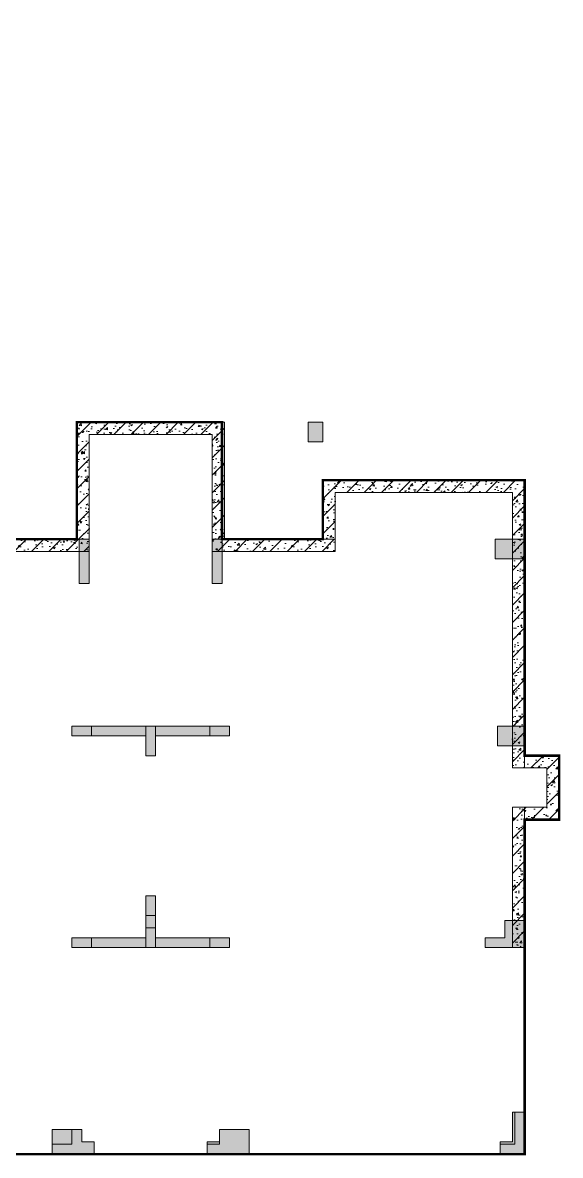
# Model space of a CAD drawing. Extents: x -264757 to 1033689, y 4049843 to 4347093.
# Drawn here: x 12947 to 23873, y 4211283 to 4234309 of the extents above; entities that cross this region are included whole.
import ezdxf

# ---------------------------------------------------------------- set-up
doc = ezdxf.new("R2010")
doc.units = 0
doc.header["$LTSCALE"] = 1000
doc.header["$MEASUREMENT"] = 0
doc.linetypes.add('DASH', pattern=[0.35, 0.25, -0.1])
doc.layers.add('无关图层', color=8, linetype='Continuous', lineweight=0)
doc.layers.add('车位归属楼栋范围线', color=7, linetype='Continuous', true_color=0x19e6c7)
pattern_1 = [(50, (-22052.73, 4211308.02), (358.63, -31.376), [37.5, -412.5]), (355, (-22052.73, 4211308.02), (-69.3757, 376.096), [30, -330]), (100.4514, (-22022.84, 4211305.4), (289.2547, 344.7198), [31.87, -350.571]), (46.1842, (-22052.73, 4211408), (533.6205, -82.7595), [56.25, -618.75]), (96.6356, (-22008.26, 4211401.1), (467.3314, 487.059), [47.805, -525.8565]), (351.1842, (-22052.7, 4211408), (467.331, 487.059), [45, -495]), (21, (-22002.73, 4211383.02), (298.4535, -201.3094), [37.5, -412.5]), (326, (-22002.73, 4211383.02), (121.6577, 362.575), [30, -330]), (71.4514, (-21977.86, 4211366.25), (420.1113, 161.2652), [31.87, -350.571]), (37.5, (-22052.73, 4211308.02), (6.07993, 166.44693), [0, -326, 0, -335, 0, -331.25]), (7.5, (-22052.73, 4211308.02), (131.5348, 197.20586), [0, -191, 0, -318.5, 0, -126.25]), (327.5, (-22164.23, 4211308.02), (266.9112, -11.27744), [0, -125, 0, -390, 0, -517.5]), (317.5, (-22214.23, 4211308.02), (291.5931, 50.0525), [0, -162.5, 0, -259, 0, -367.5]), (45, (-22052.73, 4211308.02), (-176.7767, 176.7767), [])]

msp = doc.modelspace()

# ---------------------------------------------------------------- hatches: boundary and pattern name
at = {"layer": '无关图层'}
h = msp.add_hatch(dxfattribs=at)
h.set_pattern_fill('ARMORED', color=256, scale=50, style=0)
h.set_pattern_definition([(50, (7947.27, 4211308.02), (358.63, -31.376), [37.5, -412.5]), (355, (7947.27, 4211308.02), (-69.376, 376.096), [30, -330]), (100.4514, (7977.16, 4211305.4), (289.255, 344.72), [31.87, -350.571]), (46.1842, (7947.27, 4211408), (533.62, -82.76), [56.25, -618.75]), (96.6356, (7991.74, 4211401.1), (467.331, 487.059), [47.805, -525.856]), (351.1842, (7947.3, 4211408), (467.331, 487.06), [45, -495]), (21, (7997.27, 4211383.02), (298.4535, -201.3094), [37.5, -412.5]), (326, (7997.27, 4211383.02), (121.658, 362.575), [30, -330]), (71.4514, (8022.14, 4211366.25), (420.111, 161.265), [31.87, -350.571]), (37.5, (7947.27, 4211308.02), (6.0799, 166.4469), [0, -326, 0, -335, 0, -331.25]), (7.5, (7947.27, 4211308.02), (131.5348, 197.2059), [0, -191, 0, -318.5, 0, -126.25]), (327.5, (7835.77, 4211308.02), (266.9112, -11.2774), [0, -125, 0, -390, 0, -517.5]), (317.5, (7785.77, 4211308.02), (291.593, 50.0525), [0, -162.5, 0, -259, 0, -367.5]), (45, (7947.27, 4211308.02), (-176.7767, 176.7767), [])])
h.paths.add_polyline_path([(14047.4, 4223808), (14047.2, 4226188), (17047.4, 4226188), (17047.4, 4223808), (16797.4, 4223808), (16797.2, 4225938), (14297.4, 4225938), (14297.4, 4223808)])
for points in [[(18747.6, 4226188), (19047.6, 4226188), (19047.6, 4225788), (18747.6, 4225788)], [(14097.2, 4223808), (14297.2, 4223808), (14297.2, 4222908), (14097.2, 4222908)], [(16797.4, 4223808), (16997.4, 4223808), (16997.4, 4222908), (16797.4, 4222908)], [(23147.6, 4223408), (22547.6, 4223408), (22547.6, 4223808), (23147.6, 4223808)], [(14347.8, 4219808), (13947.8, 4219808), (13947.8, 4220008), (14347.8, 4220008)], [(14347.8, 4219808), (13947.8, 4219808), (13947.8, 4220008), (14347.8, 4220008)], [(14347.8, 4219808), (13947.8, 4219808), (13947.8, 4220008), (14347.8, 4220008)], [(15447.6, 4219408), (15447.6, 4220008), (15647.6, 4220008), (15647.6, 4219408)], [(16747.8, 4220008), (17147.8, 4220008), (17147.8, 4219808), (16747.8, 4219808)], [(16747.8, 4220008), (17147.8, 4220008), (17147.8, 4219808), (16747.8, 4219808)], [(16747.8, 4220008), (17147.8, 4220008), (17147.8, 4219808), (16747.8, 4219808)], [(22597.4, 4219608), (22597.4, 4220008), (23147.4, 4220008), (23147.4, 4219608), (22897.6, 4219608), (22897.6, 4219608)], [(15447.6, 4216158), (15447.6, 4216558), (15647.6, 4216558), (15647.6, 4216158)], [(22347.6, 4215508), (23147.6, 4215508), (23147.6, 4216058), (22747.6, 4216058), (22747.6, 4215708), (22347.6, 4215708)], [(14347.6, 4215508), (13947.6, 4215508), (13947.6, 4215708), (14347.6, 4215708)], [(15447.6, 4215908), (15647.6, 4215908), (15647.6, 4215508), (15447.6, 4215508)], [(16747.6, 4215708), (17147.6, 4215708), (17147.6, 4215508), (16747.6, 4215508)], [(22647.4, 4211558), (22647.4, 4211308), (23147.4, 4211308), (23147.4, 4212158), (22897.6, 4212158), (22897.6, 4211558)], [(14398, 4211308), (14398, 4211558), (14148, 4211558), (14148, 4211808), (13948, 4211808), (13548, 4211808), (13548, 4211308), (13948, 4211308)], [(16697.6, 4211308), (16697.6, 4211558), (16947.6, 4211558), (16947.6, 4211808), (17147.6, 4211808), (17547.6, 4211808), (17547.6, 4211308), (17147.6, 4211308)]]:
    msp.add_hatch(color=256, dxfattribs=at).paths.add_polyline_path(points)
h = msp.add_hatch(dxfattribs=at)
h.set_pattern_fill('ARMORED', color=256, scale=50, style=0)
h.set_pattern_definition([(50, (-760717.3, 4083025.8), (358.63009, -31.37607), [37.5, -412.5]), (355, (-760717.3, 4083025.8), (-69.37567, 376.09607), [30, -330]), (100.4514, (-760687.4, 4083023.2), (289.25469, 344.71977), [31.8701, -350.57106]), (46.1842, (-760717.3, 4083125.8), (533.62052, -82.7595), [56.25, -618.75]), (96.6356, (-760672.8, 4083118.9), (467.33135, 487.05894), [47.80514, -525.8565]), (351.1842, (-760717.3, 4083125.8), (467.33097, 487.0593), [45, -495]), (21, (-760667.3, 4083100.8), (298.45353, -201.30945), [37.5, -412.5]), (326, (-760667.3, 4083100.8), (121.65767, 362.57502), [30, -330]), (71.4514, (-760642.4, 4083084.02), (420.11131, 161.26525), [31.8701, -350.57106]), (37.5, (-760717.29, 4083025.8), (6.079928, 166.446927), [0, -326, 0, -335, 0, -331.25]), (7.5, (-760717.29, 4083025.8), (131.53477, 197.205856), [0, -191, 0, -318.5, 0, -126.25]), (327.5, (-760828.79, 4083025.8), (266.911218, -11.277436), [0, -125, 0, -390, 0, -517.5]), (317.5, (-760878.79, 4083025.8), (291.593085, 50.05249), [0, -162.5, 0, -259, 0, -367.5]), (45, (-760717.3, 4083025.8), (-176.776695, 176.776695), [])])
h.paths.add_polyline_path([(19047.4, 4223808), (19047.4, 4225008), (23147.6, 4225008), (23147.6, 4219158), (22897.6, 4219158), (22897.6, 4224758), (19297.6, 4224758), (19297.6, 4223808)])
h = msp.add_hatch(dxfattribs=at)
h.set_pattern_fill('ARMORED', color=256, scale=50, style=0)
h.set_pattern_definition([(50, (7947.27, 4211308), (358.63, -31.376), [37.5, -412.5]), (355, (7947.27, 4211308), (-69.376, 376.096), [30, -330]), (100.4514, (7977.16, 4211305.37), (289.255, 344.72), [31.87, -350.571]), (46.1842, (7947.27, 4211408), (533.62, -82.76), [56.25, -618.75]), (96.6356, (7991.74, 4211401.1), (467.331, 487.059), [47.805, -525.856]), (351.184, (7947.3, 4211408), (467.33, 487.06), [45, -495]), (21, (7997.27, 4211383), (298.4535, -201.3094), [37.5, -412.5]), (326, (7997.27, 4211383), (121.658, 362.575), [30, -330]), (71.4514, (8022.14, 4211366.2), (420.111, 161.265), [31.87, -350.571]), (37.5, (7947.27, 4211307.99), (6.0799, 166.4469), [0, -326, 0, -335, 0, -331.25]), (7.5, (7947.27, 4211307.99), (131.5348, 197.2059), [0, -191, 0, -318.5, 0, -126.25]), (327.5, (7835.77, 4211307.99), (266.9112, -11.2774), [0, -125, 0, -390, 0, -517.5]), (317.5, (7785.77, 4211307.99), (291.593, 50.0525), [0, -162.5, 0, -259, 0, -367.5]), (45, (7947.27, 4211307.99), (-176.7767, 176.7767), [])])
h.paths.add_polyline_path([(11797.6, 4223808), (14297.2, 4223808), (14297.2, 4223558), (11797.6, 4223558)])
h = msp.add_hatch(color=256, dxfattribs=at)
h.dxf.hatch_style = 1
h.paths.add_polyline_path([(14097.2, 4223808), (14097.2, 4223558), (14097.2, 4222908), (14297.2, 4222908), (14297.2, 4223808)])
h = msp.add_hatch(color=256, dxfattribs=at)
h.dxf.hatch_style = 1
h.paths.add_polyline_path([(16797.4, 4223808), (16797.4, 4223558), (16797.4, 4222908), (16997.4, 4222908), (16997.4, 4223808)])
h = msp.add_hatch(dxfattribs=at)
h.set_pattern_fill('ARMORED', color=256, scale=50, style=0)
h.set_pattern_definition([(50, (13496.9, 4211307.98), (358.63, -31.376), [37.5, -412.5]), (355, (13496.9, 4211308), (-69.376, 376.096), [30, -330]), (100.4514, (13526.8, 4211305.37), (289.255, 344.72), [31.87, -350.571]), (46.1842, (13496.9, 4211408), (533.62, -82.76), [56.25, -618.75]), (96.6356, (13541.4, 4211401.1), (467.331, 487.059), [47.805, -525.856]), (351.184, (13496.9, 4211408), (467.33, 487.06), [45, -495]), (21, (13546.9, 4211382.98), (298.4535, -201.3094), [37.5, -412.5]), (326, (13546.9, 4211383), (121.658, 362.575), [30, -330]), (71.4514, (13571.78, 4211366.2), (420.111, 161.265), [31.87, -350.571]), (37.5, (13496.91, 4211307.98), (6.0799, 166.4469), [0, -326, 0, -335, 0, -331.25]), (7.5, (13496.9, 4211307.98), (131.5348, 197.2059), [0, -191, 0, -318.5, 0, -126.25]), (327.5, (13385.4, 4211307.98), (266.9112, -11.2774), [0, -125, 0, -390, 0, -517.5]), (317.5, (13335.4, 4211307.98), (291.593, 50.0525), [0, -162.5, 0, -259, 0, -367.5]), (45, (13496.9, 4211307.98), (-176.7767, 176.7767), [])])
h.paths.add_polyline_path([(16797.4, 4223808), (19296.9, 4223808), (19296.9, 4223558), (16797.4, 4223558)])
h = msp.add_hatch(color=256, dxfattribs=at)
h.dxf.hatch_style = 1
h.paths.add_polyline_path([(23147.6, 4223408), (22547.6, 4223408), (22547.6, 4223808), (23147.6, 4223808)])
h = msp.add_hatch(color=256, dxfattribs=at)
h.dxf.hatch_style = 1
h.paths.add_polyline_path([(15447.6, 4219808), (15447.6, 4219408), (15647.6, 4219408), (15647.6, 4219808), (17147.6, 4219808), (17147.6, 4220008), (16797.6, 4220008), (16797.6, 4220008), (14297.6, 4220008), (14297.6, 4220008), (13947.6, 4220008), (13947.6, 4219808)])
h = msp.add_hatch(dxfattribs=at)
h.set_pattern_fill('ARMORED', color=256, scale=50, style=0)
h.set_pattern_definition(pattern_1)
h.paths.add_polyline_path([(23847.6, 4219408), (23147.6, 4219408), (23147.6, 4219158), (23597.6, 4219158), (23597.6, 4218358), (23147.6, 4218358), (23147.6, 4218108), (23847.6, 4218108)])
h = msp.add_hatch(dxfattribs=at)
h.set_pattern_fill('ARMORED', color=256, scale=50, style=0)
h.set_pattern_definition(pattern_1)
h.paths.add_polyline_path([(23147.6, 4218358), (22897.6, 4218358), (22897.6, 4215508), (23147.6, 4215508)])
h = msp.add_hatch(color=256, dxfattribs=at)
h.dxf.hatch_style = 1
h.paths.add_polyline_path([(13947.6, 4215708), (15447.6, 4215708), (15447.6, 4216558), (15647.6, 4216558), (15647.6, 4215708), (17147.6, 4215708), (17147.6, 4215508), (13947.6, 4215508)])
h = msp.add_hatch(color=256, dxfattribs=at)
h.dxf.hatch_style = 1
h.paths.add_polyline_path([(22947.4, 4212158), (23147.4, 4212158), (23147.4, 4211308), (22647.4, 4211308), (22647.4, 4211508), (22947.4, 4211508)])
h = msp.add_hatch(color=256, dxfattribs=at)
h.dxf.hatch_style = 1
h.paths.add_polyline_path([(14398, 4211308), (14398, 4211558), (14148, 4211558), (14148, 4211808), (13948, 4211808), (13948, 4211508), (13548, 4211508), (13548, 4211308), (13948, 4211308)])
h = msp.add_hatch(color=256, dxfattribs=at)
h.dxf.hatch_style = 1
h.paths.add_polyline_path([(16697.6, 4211308), (16697.6, 4211508), (16947.6, 4211508), (16947.6, 4211808), (17147.6, 4211808), (17547.6, 4211808), (17547.6, 4211308), (17147.6, 4211308)])

# ---------------------------------------------------------------- linework, layer by layer
for points in [[(14047.4, 4223808), (14047.2, 4226188), (17047.4, 4226188), (17047.4, 4223808), (16797.4, 4223808), (16797.2, 4225938), (14297.4, 4225938), (14297.4, 4223808)], [(18747.6, 4226188), (19047.6, 4226188), (19047.6, 4225788), (18747.6, 4225788)], [(19047.4, 4223808), (19047.4, 4225008), (23147.6, 4225008), (23147.6, 4219158), (22897.6, 4219158), (22897.6, 4224758), (19297.6, 4224758), (19297.6, 4223808)], [(11797.6, 4223808), (14297.2, 4223808), (14297.2, 4223558), (11797.6, 4223558)], [(14097.2, 4223808), (14097.2, 4223558), (14097.2, 4223558), (14097.2, 4222908), (14297.2, 4222908), (14297.2, 4223808)], [(14097.2, 4223808), (14297.2, 4223808), (14297.2, 4222908), (14097.2, 4222908)], [(16797.4, 4223808), (16797.4, 4223558), (16797.4, 4223558), (16797.4, 4222908), (16997.4, 4222908), (16997.4, 4223808)], [(16797.4, 4223808), (16997.4, 4223808), (16997.4, 4222908), (16797.4, 4222908)], [(16797.4, 4223808), (19296.9, 4223808), (19296.9, 4223558), (16797.4, 4223558)], [(23147.6, 4223408), (22547.6, 4223408), (22547.6, 4223808), (23147.6, 4223808)], [(23147.6, 4223408), (22547.6, 4223408), (22547.6, 4223808), (23147.6, 4223808)], [(16797.6, 4220008), (16797.6, 4220008), (14297.6, 4220008), (14297.6, 4220008), (13947.6, 4220008), (13947.6, 4219808), (15447.6, 4219808), (15447.6, 4219408), (15647.6, 4219408), (15647.6, 4219808), (17147.6, 4219808), (17147.6, 4220008)], [(14347.8, 4219808), (13947.8, 4219808), (13947.8, 4220008), (14347.8, 4220008)], [(14347.8, 4219808), (13947.8, 4219808), (13947.8, 4220008), (14347.8, 4220008)], [(14347.8, 4219808), (13947.8, 4219808), (13947.8, 4220008), (14347.8, 4220008)], [(15447.6, 4219408), (15447.6, 4220008), (15647.6, 4220008), (15647.6, 4219408)], [(16747.8, 4220008), (17147.8, 4220008), (17147.8, 4219808), (16747.8, 4219808)], [(16747.8, 4220008), (17147.8, 4220008), (17147.8, 4219808), (16747.8, 4219808)], [(16747.8, 4220008), (17147.8, 4220008), (17147.8, 4219808), (16747.8, 4219808)], [(22597.4, 4219608), (22597.4, 4220008), (23147.4, 4220008), (23147.4, 4219608), (22897.6, 4219608), (22897.6, 4219608)], [(22897.6, 4215508), (23147.6, 4215508), (23147.6, 4218358), (22897.6, 4218358)], [(13947.6, 4215708), (15447.6, 4215708), (15447.6, 4216558), (15647.6, 4216558), (15647.6, 4215708), (17147.6, 4215708), (17147.6, 4215508), (13947.6, 4215508)], [(15447.6, 4216158), (15447.6, 4216558), (15647.6, 4216558), (15647.6, 4216158)], [(22347.6, 4215508), (23147.6, 4215508), (23147.6, 4216058), (22747.6, 4216058), (22747.6, 4215708), (22347.6, 4215708)], [(14347.6, 4215508), (13947.6, 4215508), (13947.6, 4215708), (14347.6, 4215708)], [(15447.6, 4215908), (15647.6, 4215908), (15647.6, 4215508), (15447.6, 4215508)], [(16747.6, 4215708), (17147.6, 4215708), (17147.6, 4215508), (16747.6, 4215508)], [(22647.4, 4211308), (22647.4, 4211508), (22947.4, 4211508), (22947.4, 4212158), (23147.4, 4212158), (23147.4, 4211308)], [(22647.4, 4211558), (22647.4, 4211308), (23147.4, 4211308), (23147.4, 4212158), (22897.6, 4212158), (22897.6, 4211558)], [(14398, 4211308), (14398, 4211558), (14148, 4211558), (14148, 4211808), (13948, 4211808), (13948, 4211508), (13548, 4211508), (13548, 4211308), (13948, 4211308)], [(14398, 4211308), (14398, 4211558), (14148, 4211558), (14148, 4211808), (13948, 4211808), (13948, 4211808), (13548, 4211808), (13548, 4211308), (13948, 4211308)], [(16697.6, 4211308), (16697.6, 4211508), (16947.6, 4211508), (16947.6, 4211808), (17147.6, 4211808), (17147.6, 4211808), (17547.6, 4211808), (17547.6, 4211308), (17147.6, 4211308)], [(16697.6, 4211308), (16697.6, 4211558), (16947.6, 4211558), (16947.6, 4211808), (17147.6, 4211808), (17147.6, 4211808), (17547.6, 4211808), (17547.6, 4211308), (17147.6, 4211308)]]:
    msp.add_lwpolyline(points, close=True, dxfattribs=at)
for points in [[(23147.6, 4219408), (23847.6, 4219408), (23847.6, 4218108), (23147.6, 4218108)], [(23147.6, 4219158), (23597.6, 4219158), (23597.6, 4218358), (23147.6, 4218358)]]:
    msp.add_lwpolyline(points, dxfattribs=at)
at = {"layer": '车位归属楼栋范围线', "linetype": 'DASH', "ltscale": 5}
msp.add_lwpolyline([(-22049.6, 4211308, 50, 50, 0), (23147.4, 4211308, 50, 50, 0), (23147.6, 4218108, 50, 50, 0), (23847.6, 4218108, 50, 50, 0), (23847.6, 4219408, 50, 50, 0), (23147.6, 4219408, 50, 50, 0), (23147.6, 4225008, 50, 50, 0), (19047.4, 4225008, 50, 50, 0), (19047.4, 4223808, 50, 50, 0), (16997.4, 4223808, 50, 50, 0), (16997.4, 4226188, 50, 50, 0), (14047.2, 4226188, 50, 50, 0), (14047.2, 4223808, 50, 50, 0), (12047.6, 4223808, 50, 50, 0), (12047.6, 4225008, 50, 50, 0), (5655.4, 4225008.1, 50, 50, 0), (5655.4, 4244914.1, 50, 50, 0), (-13339.7, 4244914.1, 50, 50, 0), (-13339.7, 4240463.8, 50, 50, 0), (-18028.6, 4240463.8, 50, 50, 0), (-18028.6, 4233340, 50, 50, 0), (-28653.9, 4233340, 50, 50, 0)], format="xyseb", dxfattribs=at)

doc.saveas('drawing.dxf')
